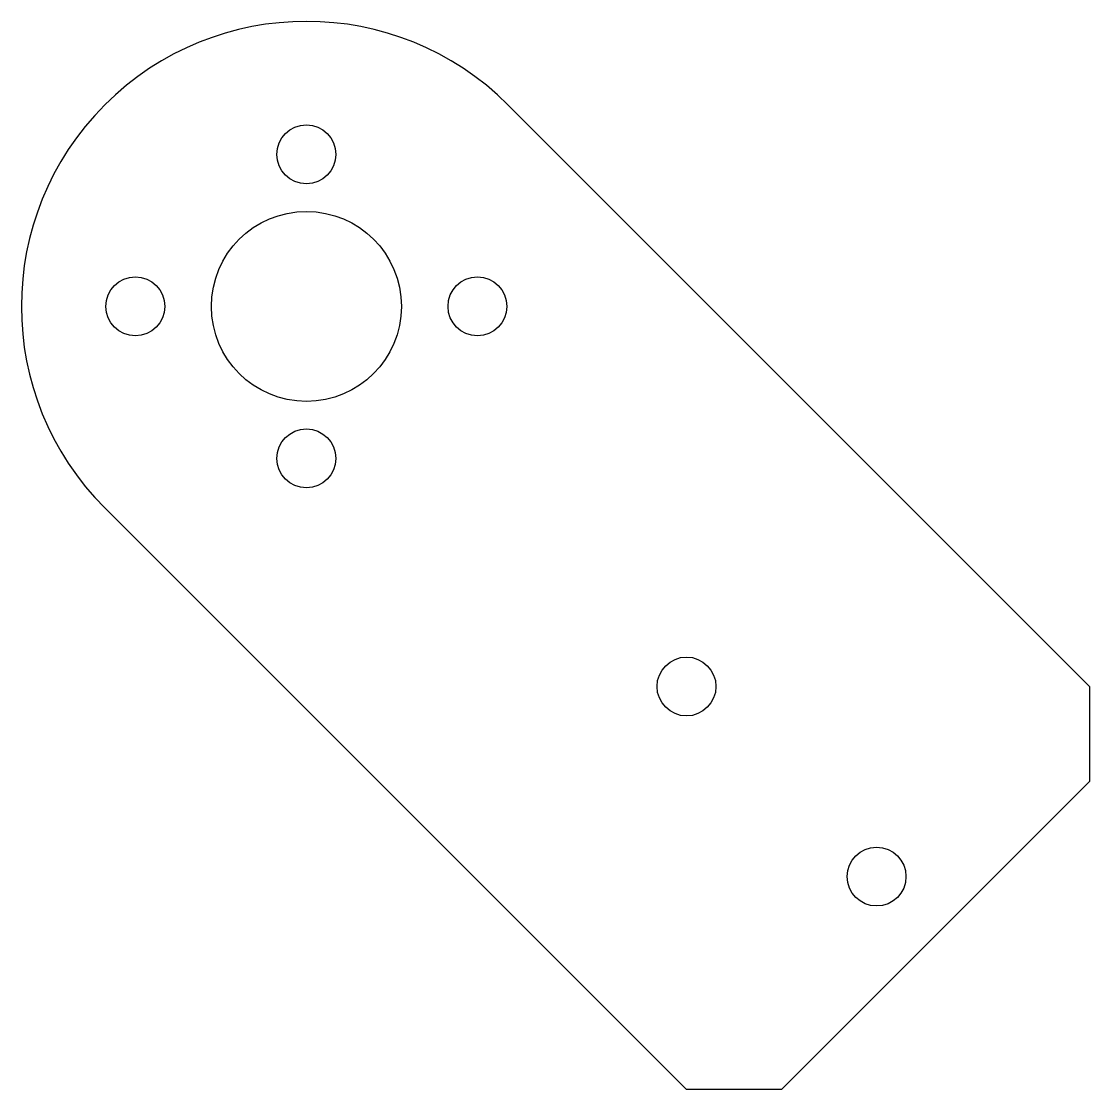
# Model space of a CAD drawing. Header units: millimetres. Extents: x -105 to -48.8, y 48.8 to 105.
import ezdxf

# ---------------------------------------------------------------- set-up
doc = ezdxf.new("R2010")
doc.units = ezdxf.units.MM

msp = doc.modelspace()

# ---------------------------------------------------------------- linework, layer by layer
at = {"color": 7, "linetype": 'Continuous', "lineweight": 25}
for p, q in [((-79.393, 100.607), (-48.787, 70)), ((-70, 48.787), (-100.607, 79.393)), ((-48.787, 70), (-48.787, 65)), ((-48.787, 65), (-65, 48.787)), ((-65, 48.787), (-70, 48.787))]:
    msp.add_line(p, q, dxfattribs=at)
for centre, radius in [((-90, 98), 1.55), ((-90, 90), 5), ((-99, 90), 1.55), ((-81, 90), 1.55), ((-90, 82), 1.55), ((-70, 70), 1.55), ((-60, 60), 1.55)]:
    msp.add_circle(centre, radius, dxfattribs=at)
msp.add_arc((-90, 90), 15, 45, 225, dxfattribs=at)

doc.saveas('drawing.dxf')
